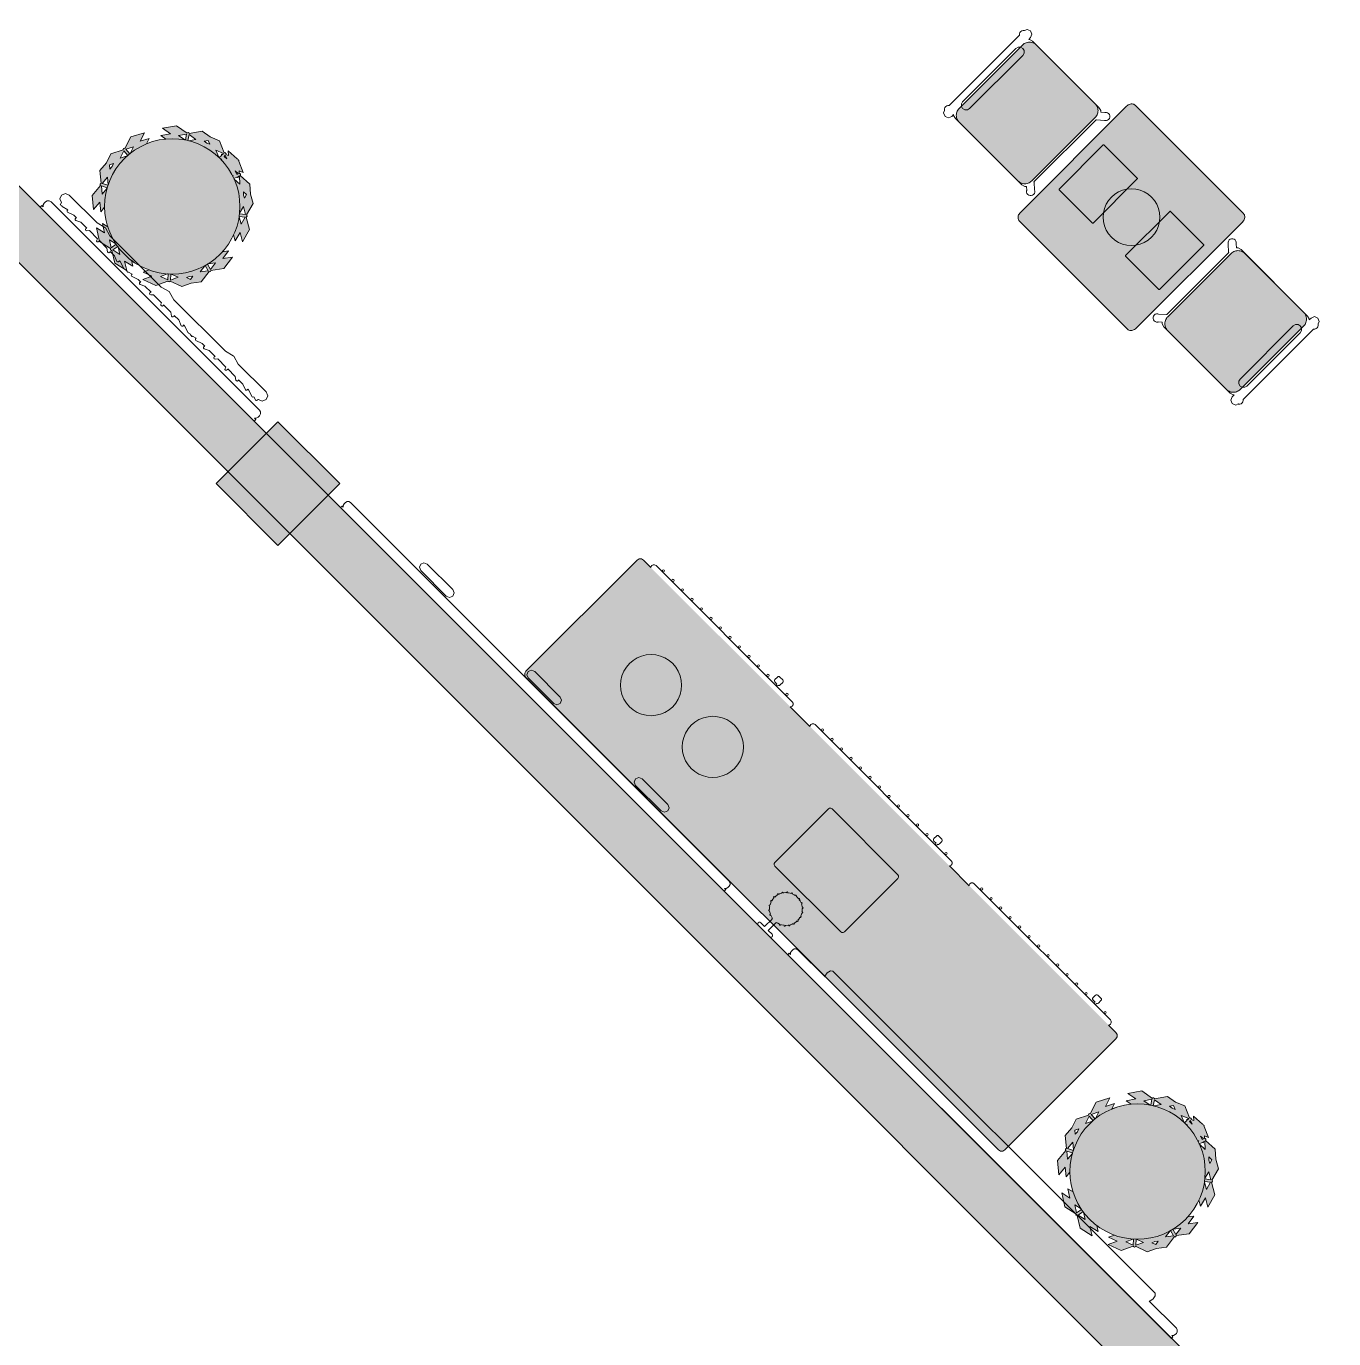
# Model space of a CAD drawing. Extents: x 2172.2 to 2210.6, y 415.3 to 458.1.
# Drawn here: x 2188.09 to 2194.08, y 420.21 to 426.22 of the extents above; entities that cross this region are included whole.
import ezdxf

# ---------------------------------------------------------------- set-up
doc = ezdxf.new("R2010")
doc.units = 0
for name, color, linetype, lineweight in [('AYAA_M3_CHAIRS', 7, 'CONTINUOUS', 18), ('AYAA_M3_COLUMNS', 8, 'CONTINUOUS', 30), ('AYAA_M3_FINE_DETAIL', 8, 'CONTINUOUS', 9), ('AYAA_M3_PLANTS', 94, 'CONTINUOUS', 18), ('AYAA_M3_SERVICE', 7, 'CONTINUOUS', 18), ('AYAA_M3_TABLES', 7, 'CONTINUOUS', 18), ('AYAA_M3_WALL_DECOR', 32, 'CONTINUOUS', 13), ('AYAA_M3_WALL_LIGHTS', 32, 'CONTINUOUS', 13), ('AYAA_M3_WALLS', 7, 'CONTINUOUS', 30)]:
    doc.layers.add(name, color=color, linetype=linetype, lineweight=lineweight)

# ---------------------------------------------------------------- blocks, each defined once
blk = doc.blocks.new('AYAA_M3_ARCHITECTURE')
at = {"layer": 'AYAA_M3_COLUMNS', "true_color": 0xcfdadc}
blk.add_hatch(color=256, dxfattribs=at).paths.add_polyline_path([(-0.472302, -9.875465), (-0.755142, -10.158305), (-1.03795, -9.87543), (-0.755142, -9.592627)])
at = {"layer": 'AYAA_M3_WALLS', "true_color": 0xe1e6e6}
blk.add_hatch(color=256, dxfattribs=at).paths.add_polyline_path([(6.354817, -17.161343), (-2.147606, -8.65892), (-1.970829, -8.482143), (6.531594, -16.984568)])
at = {"layer": 'AYAA_M3_COLUMNS', "linetype": 'CONTINUOUS', "lineweight": -2}
blk.add_lwpolyline([(-0.472302, -9.875465), (-0.755142, -10.158305), (-1.03795, -9.87543), (-0.755142, -9.592627)], close=True, dxfattribs=at)
at = {"layer": 'AYAA_M3_WALLS', "linetype": 'CONTINUOUS', "lineweight": -2}
blk.add_lwpolyline([(6.354817, -17.161343), (-2.147606, -8.65892), (-1.970829, -8.482143), (6.531594, -16.984568)], close=True, dxfattribs=at)
blk = doc.blocks.new('AYAA_M3_UNIQUE_WALL_COMPOSITION_13')
at = {"color": 0, "linetype": 'CONTINUOUS', "lineweight": -2}
for points in [[(-0.690095, -0.008512), (-0.684083, -0.0025), (-0.6925, -0.0025), (-0.6925, 0.0085), (0.6925, 0.0085), (0.6925, -0.0025), (0.684083, -0.0025), (0.690095, -0.008512), (0.6925, -0.0175), (0.6925, -0.0265), (0.690095, -0.035488), (0.683488, -0.042095), (0.6745, -0.0445), (-0.6745, -0.0445), (-0.683488, -0.042095), (-0.690095, -0.035488), (-0.6925, -0.0265), (-0.6925, -0.0175)], [(-0.6371, -0.075), (-0.635744, -0.075), (-0.635851, -0.073913), (-0.634997, -0.069748), (-0.633605, -0.06573), (-0.632489, -0.064214), (-0.613066, -0.069546), (-0.613026, -0.069189), (-0.611006, -0.065372), (-0.608626, -0.064266), (-0.57376, -0.075), (-0.568258, -0.075), (-0.569958, -0.072821), (-0.569542, -0.068418), (-0.566808, -0.064942), (-0.563358, -0.064429), (-0.536916, -0.075), (-0.507832, -0.075), (-0.509997, -0.071422), (-0.508914, -0.067036), (-0.505254, -0.064386), (-0.501162, -0.065025), (-0.486363, -0.075), (-0.438548, -0.075), (-0.439539, -0.07175), (-0.439048, -0.067334), (-0.435483, -0.064479), (-0.430932, -0.064859), (-0.428061, -0.06825), (-0.426002, -0.075), (-0.373732, -0.075), (-0.365545, -0.06597), (-0.361577, -0.064209), (-0.357329, -0.065841), (-0.355291, -0.069909), (-0.356655, -0.07403), (-0.357534, -0.075), (-0.31792, -0.075), (-0.296958, -0.064623), (-0.293106, -0.064677), (-0.289951, -0.067849), (-0.289342, -0.072281), (-0.291355, -0.075), (-0.273687, -0.075), (-0.242574, -0.064325), (-0.239624, -0.065171), (-0.237262, -0.068846), (-0.23692, -0.072638), (-0.21869, -0.067419), (-0.218105, -0.06573), (-0.216989, -0.064214), (-0.212142, -0.065544), (-0.207558, -0.064232), (-0.205796, -0.065555), (-0.205235, -0.066853), (-0.195468, -0.064209), (-0.195193, -0.065226), (-0.193126, -0.064266), (-0.15826, -0.075), (-0.152758, -0.075), (-0.154458, -0.072821), (-0.154042, -0.068418), (-0.151308, -0.064942), (-0.147858, -0.064429), (-0.121416, -0.075), (-0.092332, -0.075), (-0.094497, -0.071422), (-0.093414, -0.067036), (-0.089754, -0.064386), (-0.085662, -0.065025), (-0.070863, -0.075), (-0.023048, -0.075), (-0.024039, -0.07175), (-0.023548, -0.067334), (-0.019983, -0.064479), (-0.015432, -0.064859), (-0.012561, -0.06825), (-0.010502, -0.075), (0.041768, -0.075), (0.049955, -0.06597), (0.053923, -0.064209), (0.058171, -0.065841), (0.060209, -0.069909), (0.058845, -0.07403), (0.057966, -0.075), (0.09758, -0.075), (0.118542, -0.064623), (0.122394, -0.064677), (0.125549, -0.067849), (0.126158, -0.072281), (0.124145, -0.075), (0.141813, -0.075), (0.172926, -0.064325), (0.175876, -0.065171), (0.178238, -0.068846), (0.17858, -0.072638), (0.19681, -0.067419), (0.197395, -0.06573), (0.198511, -0.064214), (0.203358, -0.065544), (0.207942, -0.064232), (0.209704, -0.065555), (0.210265, -0.066853), (0.220032, -0.064209), (0.220307, -0.065226), (0.222374, -0.064266), (0.25724, -0.075), (0.262742, -0.075), (0.261042, -0.072821), (0.261458, -0.068418), (0.264192, -0.064942), (0.267642, -0.064429), (0.294084, -0.075), (0.323168, -0.075), (0.321003, -0.071422), (0.322086, -0.067036), (0.325746, -0.064386), (0.329838, -0.065025), (0.344637, -0.075), (0.392452, -0.075), (0.391461, -0.07175), (0.391952, -0.067334), (0.395517, -0.064479), (0.400068, -0.064859), (0.402939, -0.06825), (0.404998, -0.075), (0.457268, -0.075), (0.465455, -0.06597), (0.469423, -0.064209), (0.473671, -0.065841), (0.475709, -0.069909), (0.474345, -0.07403), (0.473466, -0.075), (0.51308, -0.075), (0.534042, -0.064623), (0.537894, -0.064677), (0.541049, -0.067849), (0.541658, -0.072281), (0.539645, -0.075), (0.557313, -0.075), (0.588426, -0.064325), (0.591376, -0.065171), (0.593738, -0.068846), (0.59408, -0.072638), (0.623442, -0.064232), (0.625204, -0.065555), (0.625765, -0.066853), (0.635532, -0.064209), (0.638625, -0.075632), (0.654761, -0.082322), (0.662076, -0.1), (0.654761, -0.117678), (0.6371, -0.125), (0.456923, -0.125), (0.417068, -0.135791), (0.417039, -0.135684), (0.416777, -0.135487), (0.415977, -0.135791), (0.415022, -0.135424), (0.414651, -0.135366), (0.414062, -0.135582), (0.413912, -0.135786), (0.374619, -0.125), (0.041423, -0.125), (0.001568, -0.135791), (0.001539, -0.135684), (0.001277, -0.135487), (0.000477, -0.135791), (-0.000478, -0.135424), (-0.000849, -0.135366), (-0.001438, -0.135582), (-0.001588, -0.135786), (-0.040881, -0.125), (-0.374077, -0.125), (-0.413932, -0.135791), (-0.413961, -0.135684), (-0.414223, -0.135487), (-0.415023, -0.135791), (-0.415978, -0.135424), (-0.416349, -0.135366), (-0.416938, -0.135582), (-0.417088, -0.135786), (-0.456381, -0.125), (-0.6371, -0.125), (-0.654778, -0.117678), (-0.6621, -0.1), (-0.654778, -0.082322)]]:
    blk.add_lwpolyline(points, close=True, dxfattribs=at)
blk = doc.blocks.new('AYAA_M3_SCONCE')
at = {"color": 0, "linetype": 'CONTINUOUS', "lineweight": -2}
blk.add_lwpolyline([(-0.066057, -0.178967), (-0.064423, -0.178291), (-0.064952, -0.1775), (-0.069291, -0.168701), (-0.071015, -0.163622), (-0.072921, -0.164412), (-0.075043, -0.163533), (-0.075921, -0.161412), (-0.075043, -0.15929), (-0.072921, -0.158412), (-0.072618, -0.158538), (-0.074358, -0.149789), (-0.074835, -0.142517), (-0.076, -0.143), (-0.078121, -0.142121), (-0.079, -0.14), (-0.078121, -0.137879), (-0.076, -0.137), (-0.074835, -0.137483), (-0.074358, -0.130211), (-0.072618, -0.121462), (-0.072921, -0.121588), (-0.075043, -0.12071), (-0.075921, -0.118588), (-0.075043, -0.116467), (-0.072921, -0.115588), (-0.071015, -0.116378), (-0.069291, -0.111299), (-0.064952, -0.1025), (-0.064423, -0.101709), (-0.066057, -0.101033), (-0.066935, -0.098911), (-0.066057, -0.09679), (-0.063935, -0.095911), (-0.061814, -0.09679), (-0.061555, -0.097416), (-0.059501, -0.094343), (-0.053033, -0.086967), (-0.050898, -0.085095), (-0.051891, -0.084684), (-0.052769, -0.082563), (-0.051891, -0.080442), (-0.049769, -0.079563), (-0.047648, -0.080442), (-0.0471, -0.081764), (-0.045657, -0.080499), (-0.0375, -0.075048), (-0.033493, -0.073072), (-0.033693, -0.072989), (-0.034572, -0.070868), (-0.033693, -0.068747), (-0.031572, -0.067868), (-0.02945, -0.068747), (-0.028646, -0.07069), (-0.019411, -0.067556), (-0.013177, -0.066316), (-0.013816, -0.064774), (-0.012937, -0.062652), (-0.012, -0.062264), (-0.012, -0.014), (-0.037, -0.014), (-0.040995, -0.012931), (-0.043931, -0.009995), (-0.045, -0.006), (-0.043931, -0.002005), (-0.040995, 0.000931), (-0.037, 0.002), (0.037, 0.002), (0.040995, 0.000931), (0.043931, -0.002005), (0.045, -0.006), (0.043931, -0.009995), (0.040995, -0.012931), (0.037, -0.014), (0.012, -0.014), (0.012, -0.062264), (0.012937, -0.062652), (0.013816, -0.064774), (0.013177, -0.066316), (0.019411, -0.067556), (0.028646, -0.07069), (0.02945, -0.068747), (0.031572, -0.067868), (0.033693, -0.068747), (0.034572, -0.070868), (0.033693, -0.072989), (0.033493, -0.073072), (0.0375, -0.075048), (0.045657, -0.080499), (0.0471, -0.081764), (0.047648, -0.080442), (0.049769, -0.079563), (0.051891, -0.080442), (0.052769, -0.082563), (0.051891, -0.084684), (0.050898, -0.085095), (0.053033, -0.086967), (0.059501, -0.094343), (0.061555, -0.097416), (0.061814, -0.09679), (0.063935, -0.095911), (0.066057, -0.09679), (0.066935, -0.098911), (0.066057, -0.101033), (0.064423, -0.101709), (0.064952, -0.1025), (0.069291, -0.111299), (0.071015, -0.116378), (0.072921, -0.115588), (0.075043, -0.116467), (0.075921, -0.118588), (0.075043, -0.12071), (0.072921, -0.121588), (0.072618, -0.121462), (0.074358, -0.130211), (0.074835, -0.137483), (0.076, -0.137), (0.078121, -0.137879), (0.079, -0.14), (0.078121, -0.142121), (0.076, -0.143), (0.074835, -0.142517), (0.074358, -0.149789), (0.072618, -0.158538), (0.072921, -0.158412), (0.075043, -0.15929), (0.075921, -0.161412), (0.075043, -0.163533), (0.072921, -0.164412), (0.071015, -0.163622), (0.069291, -0.168701), (0.064952, -0.1775), (0.064423, -0.178291), (0.066057, -0.178967), (0.066935, -0.181089), (0.066057, -0.18321), (0.063935, -0.184089), (0.061814, -0.18321), (0.061555, -0.182584), (0.059501, -0.185657), (0.053033, -0.193033), (0.050898, -0.194905), (0.051891, -0.195316), (0.052769, -0.197437), (0.051891, -0.199558), (0.049769, -0.200437), (0.047648, -0.199558), (0.0471, -0.198236), (0.045657, -0.199501), (0.0375, -0.204952), (0.033493, -0.206928), (0.033693, -0.207011), (0.034572, -0.209132), (0.033693, -0.211253), (0.031572, -0.212132), (0.02945, -0.211253), (0.028646, -0.20931), (0.019411, -0.212444), (0.013177, -0.213684), (0.013816, -0.215226), (0.012937, -0.217348), (0.010816, -0.218226), (0.008695, -0.217348), (0.007816, -0.215226), (0.008131, -0.214467), (0, -0.215), (-0.008131, -0.214467), (-0.007816, -0.215226), (-0.008695, -0.217348), (-0.010816, -0.218226), (-0.012937, -0.217348), (-0.013816, -0.215226), (-0.013177, -0.213684), (-0.019411, -0.212444), (-0.028646, -0.20931), (-0.02945, -0.211253), (-0.031572, -0.212132), (-0.033693, -0.211253), (-0.034572, -0.209132), (-0.033693, -0.207011), (-0.033493, -0.206928), (-0.0375, -0.204952), (-0.045657, -0.199501), (-0.0471, -0.198236), (-0.047648, -0.199558), (-0.049769, -0.200437), (-0.051891, -0.199558), (-0.052769, -0.197437), (-0.051891, -0.195316), (-0.050898, -0.194905), (-0.053033, -0.193033), (-0.059501, -0.185657), (-0.061555, -0.182584), (-0.061814, -0.18321), (-0.063935, -0.184089), (-0.066057, -0.18321), (-0.066935, -0.181089)], close=True, dxfattribs=at)
blk = doc.blocks.new('AYAA_M3_UNIQUE_WALL_COMPOSITION_19')
at = {"color": 0, "linetype": 'CONTINUOUS', "lineweight": -2}
blk.add_lwpolyline([(1.04328, -0.08894), (-1.04328, -0.08894), (-1.05177, -0.081665), (-1.055287, -0.0641), (-1.05177, -0.046535), (-1.049185, -0.04432), (-1.22544, -0.04432), (-1.233709, -0.042108), (-1.239788, -0.036029), (-1.242, -0.02776), (-1.242, -0.01948), (-1.239788, -0.011211), (-1.234257, -0.00568), (-1.242, -0.00568), (-1.242, 0.00444), (1.242, 0.00444), (1.242, -0.00568), (1.234257, -0.00568), (1.239788, -0.011211), (1.242, -0.01948), (1.242, -0.02776), (1.239788, -0.036029), (1.233709, -0.042108), (1.22544, -0.04432), (1.049186, -0.04432), (1.051771, -0.046535), (1.055287, -0.0641), (1.051771, -0.081665)], close=True, dxfattribs=at)
blk = doc.blocks.new('AYAA_M3_UNIQUE_WALL_COMPOSITION_20')
at = {"color": 0, "linetype": 'CONTINUOUS', "lineweight": -2}
for points in [[(-1.242, 0.00424), (1.242, 0.00424), (1.242, -0.00588), (1.234257, -0.00588), (1.239788, -0.011411), (1.242, -0.01968), (1.242, -0.02796), (1.239788, -0.036229), (1.233709, -0.042308), (1.22544, -0.04452), (-1.22544, -0.04452), (-1.233709, -0.042308), (-1.239788, -0.036229), (-1.242, -0.02796), (-1.242, -0.01968), (-1.239788, -0.011411), (-1.234257, -0.00588), (-1.242, -0.00588)], [(-0.77832, -0.05142), (-0.61272, -0.05142), (-0.597781, -0.057618), (-0.591593, -0.07258), (-0.597781, -0.087542), (-0.61272, -0.09374), (-0.77832, -0.09374), (-0.793282, -0.087542), (-0.79948, -0.07258), (-0.793282, -0.057618)], [(-0.0828, -0.05142), (0.0828, -0.05142), (0.097739, -0.057618), (0.103927, -0.07258), (0.097739, -0.087542), (0.0828, -0.09374), (-0.0828, -0.09374), (-0.097762, -0.087542), (-0.10396, -0.07258), (-0.097762, -0.057618)], [(0.61272, -0.05142), (0.77832, -0.05142), (0.793259, -0.057618), (0.799447, -0.07258), (0.793259, -0.087542), (0.77832, -0.09374), (0.61272, -0.09374), (0.597758, -0.087542), (0.59156, -0.07258), (0.597758, -0.057618)]]:
    blk.add_lwpolyline(points, close=True, dxfattribs=at)
blk = doc.blocks.new('AYAA_M3_DINING_TWO_SQUARE')
at = {"true_color": 0xf9f9f5}
blk.add_hatch(color=256, dxfattribs=at).paths.add_polyline_path([(-0.365847, -0.367678), (-0.369032, -0.364695), (-0.371594, -0.36135), (-0.373471, -0.357725), (-0.374615, -0.353911), (-0.375, -0.35), (-0.375, 0.35), (-0.374615, 0.353911), (-0.373471, 0.357725), (-0.371594, 0.36135), (-0.369032, 0.364695), (-0.365847, 0.367678), (-0.362118, 0.370225), (-0.357937, 0.372275), (-0.353407, 0.373776), (-0.348639, 0.374692), (-0.34375, 0.375), (0.34375, 0.375), (0.348639, 0.374692), (0.353407, 0.373776), (0.357937, 0.372275), (0.362118, 0.370225), (0.365847, 0.367678), (0.369032, 0.364695), (0.371594, 0.36135), (0.373471, 0.357725), (0.374615, 0.353911), (0.375, 0.35), (0.375, -0.35), (0.374615, -0.353911), (0.373471, -0.357725), (0.371594, -0.36135), (0.369032, -0.364695), (0.365847, -0.367678), (0.362118, -0.370225), (0.357937, -0.372275), (0.353407, -0.373776), (0.348639, -0.374692), (0.34375, -0.375), (-0.34375, -0.375), (-0.348639, -0.374692), (-0.353407, -0.373776), (-0.357937, -0.372275), (-0.362118, -0.370225)])
at = {"color": 0, "linetype": 'CONTINUOUS', "lineweight": -2}
blk.add_lwpolyline([(-0.374615, 0.353911), (-0.373471, 0.357725), (-0.371594, 0.36135), (-0.369032, 0.364695), (-0.365847, 0.367678), (-0.362118, 0.370225), (-0.357937, 0.372275), (-0.353407, 0.373776), (-0.348639, 0.374692), (-0.34375, 0.375), (0.34375, 0.375), (0.348639, 0.374692), (0.353407, 0.373776), (0.357937, 0.372275), (0.362118, 0.370225), (0.365847, 0.367678), (0.369032, 0.364695), (0.371594, 0.36135), (0.373471, 0.357725), (0.374615, 0.353911), (0.375, 0.35), (0.375, -0.35), (0.374615, -0.353911), (0.373471, -0.357725), (0.371594, -0.36135), (0.369032, -0.364695), (0.365847, -0.367678), (0.362118, -0.370225), (0.357937, -0.372275), (0.353407, -0.373776), (0.348639, -0.374692), (0.34375, -0.375), (-0.34375, -0.375), (-0.348639, -0.374692), (-0.353407, -0.373776), (-0.357937, -0.372275), (-0.362118, -0.370225), (-0.365847, -0.367678), (-0.369032, -0.364695), (-0.371594, -0.36135), (-0.373471, -0.357725), (-0.374615, -0.353911), (-0.375, -0.35), (-0.375, 0.35)], close=True, dxfattribs=at)
at = {"layer": 'AYAA_M3_FINE_DETAIL', "linetype": 'CONTINUOUS', "lineweight": -2}
for points in [[(-0.144733, 0.106001), (-0.145, 0.107), (-0.145, 0.323), (-0.144733, 0.323999), (-0.143999, 0.324733), (-0.143, 0.325), (0.143, 0.325), (0.143999, 0.324733), (0.144733, 0.323999), (0.145, 0.323), (0.145, 0.107), (0.144733, 0.106001), (0.143999, 0.105267), (0.143, 0.105), (-0.143, 0.105), (-0.143999, 0.105267)], [(-0.123637, 0.040172), (-0.115831, 0.059019), (-0.105172, 0.076412), (-0.091924, 0.091924), (-0.076412, 0.105172), (-0.059019, 0.115831), (-0.040172, 0.123637), (-0.020336, 0.128399), (0, 0.13), (0.020336, 0.128399), (0.040172, 0.123637), (0.059019, 0.115831), (0.076412, 0.105172), (0.091924, 0.091924), (0.105172, 0.076412), (0.115831, 0.059019), (0.123637, 0.040172), (0.128399, 0.020336), (0.13, 0), (0.128399, -0.020336), (0.123637, -0.040172), (0.115831, -0.059019), (0.105172, -0.076412), (0.091924, -0.091924), (0.076412, -0.105172), (0.059019, -0.115831), (0.040172, -0.123637), (0.020336, -0.128399), (0, -0.13), (-0.020336, -0.128399), (-0.040172, -0.123637), (-0.059019, -0.115831), (-0.076412, -0.105172), (-0.091924, -0.091924), (-0.105172, -0.076412), (-0.115831, -0.059019), (-0.123637, -0.040172), (-0.128399, -0.020336), (-0.13, 0), (-0.128399, 0.020336)], [(-0.144733, -0.106001), (-0.143999, -0.105267), (-0.143, -0.105), (0.143, -0.105), (0.143999, -0.105267), (0.144733, -0.106001), (0.145, -0.107), (0.145, -0.323), (0.144733, -0.323999), (0.143999, -0.324733), (0.143, -0.325), (-0.143, -0.325), (-0.143999, -0.324733), (-0.144733, -0.323999), (-0.145, -0.323), (-0.145, -0.107)]]:
    blk.add_lwpolyline(points, close=True, dxfattribs=at)
blk = doc.blocks.new('AYAA_M3_CHAIR_OLIVE')
at = {"true_color": 0x729160}
blk.add_hatch(color=256, dxfattribs=at).paths.add_polyline_path([(-0.247475, -0.204863), (-0.248872, -0.200013), (-0.249717, -0.195038), (-0.25, -0.19), (-0.25, 0.19), (-0.249717, 0.195038), (-0.248872, 0.200013), (-0.247475, 0.204863), (-0.245544, 0.209525), (-0.243103, 0.213941), (-0.240182, 0.218057), (-0.23682, 0.22182), (-0.233057, 0.225182), (-0.228941, 0.228103), (-0.224525, 0.230544), (-0.219863, 0.232475), (-0.215013, 0.233872), (-0.210038, 0.234717), (-0.205, 0.235), (0.205, 0.235), (0.210038, 0.234717), (0.215013, 0.233872), (0.219863, 0.232475), (0.224525, 0.230544), (0.228941, 0.228103), (0.233057, 0.225182), (0.23682, 0.22182), (0.240182, 0.218057), (0.243103, 0.213941), (0.245544, 0.209525), (0.247475, 0.204863), (0.248872, 0.200013), (0.249717, 0.195038), (0.25, 0.19), (0.25, -0.19), (0.249717, -0.195038), (0.248872, -0.200013), (0.247475, -0.204863), (0.245544, -0.209525), (0.243103, -0.213941), (0.240182, -0.218057), (0.23682, -0.22182), (0.233057, -0.225182), (0.228941, -0.228103), (0.224525, -0.230544), (0.219863, -0.232475), (0.215013, -0.233872), (0.210038, -0.234717), (0.205, -0.235), (-0.205, -0.235), (-0.210038, -0.234717), (-0.215013, -0.233872), (-0.219863, -0.232475), (-0.224525, -0.230544), (-0.228941, -0.228103), (-0.233057, -0.225182), (-0.23682, -0.22182), (-0.240182, -0.218057), (-0.243103, -0.213941), (-0.245544, -0.209525)])
at = {"color": 0, "linetype": 'CONTINUOUS', "lineweight": -2}
for points in [[(-0.255, -0.233), (-0.242972, -0.233), (-0.245992, -0.22998), (-0.25, -0.215), (-0.25, 0.215), (-0.245992, 0.22998), (-0.240149, 0.235823), (-0.252556, 0.249383), (-0.254118, 0.250179), (-0.258321, 0.254382), (-0.26102, 0.259679), (-0.26195, 0.26555), (-0.26102, 0.271421), (-0.258321, 0.276718), (-0.254118, 0.280921), (-0.248821, 0.28362), (-0.24295, 0.28455), (-0.237079, 0.28362), (-0.231782, 0.280921), (-0.227579, 0.276718), (-0.22608, 0.273776), (-0.20172, 0.24715), (-0.200943, 0.245), (0.200943, 0.245), (0.20172, 0.24715), (0.22608, 0.273776), (0.227579, 0.276718), (0.231782, 0.280921), (0.237079, 0.28362), (0.24295, 0.28455), (0.248821, 0.28362), (0.254118, 0.280921), (0.258321, 0.276718), (0.26102, 0.271421), (0.26195, 0.26555), (0.26102, 0.259679), (0.258321, 0.254382), (0.254118, 0.250179), (0.252556, 0.249383), (0.240149, 0.235823), (0.245992, 0.22998), (0.25, 0.215), (0.25, -0.215), (0.245992, -0.22998), (0.242972, -0.233), (0.255, -0.233), (0.270556, -0.239444), (0.277, -0.255), (0.270556, -0.270556), (0.259027, -0.275332), (0.258321, -0.276718), (0.254118, -0.280921), (0.248821, -0.28362), (0.24295, -0.28455), (0.237079, -0.28362), (0.231782, -0.280921), (0.227861, -0.277), (-0.227861, -0.277), (-0.231782, -0.280921), (-0.237079, -0.28362), (-0.24295, -0.28455), (-0.248821, -0.28362), (-0.254118, -0.280921), (-0.258321, -0.276718), (-0.259027, -0.275332), (-0.270556, -0.270556), (-0.277, -0.255), (-0.270556, -0.239444)], [(-0.247475, -0.204863), (-0.248872, -0.200013), (-0.249717, -0.195038), (-0.25, -0.19), (-0.25, 0.19), (-0.249717, 0.195038), (-0.248872, 0.200013), (-0.247475, 0.204863), (-0.245544, 0.209525), (-0.243103, 0.213941), (-0.240182, 0.218057), (-0.23682, 0.22182), (-0.233057, 0.225182), (-0.228941, 0.228103), (-0.224525, 0.230544), (-0.219863, 0.232475), (-0.215013, 0.233872), (-0.210038, 0.234717), (-0.205, 0.235), (0.205, 0.235), (0.210038, 0.234717), (0.215013, 0.233872), (0.219863, 0.232475), (0.224525, 0.230544), (0.228941, 0.228103), (0.233057, 0.225182), (0.23682, 0.22182), (0.240182, 0.218057), (0.243103, 0.213941), (0.245544, 0.209525), (0.247475, 0.204863), (0.248872, 0.200013), (0.249717, 0.195038), (0.25, 0.19), (0.25, -0.19), (0.249717, -0.195038), (0.248872, -0.200013), (0.247475, -0.204863), (0.245544, -0.209525), (0.243103, -0.213941), (0.240182, -0.218057), (0.23682, -0.22182), (0.233057, -0.225182), (0.228941, -0.228103), (0.224525, -0.230544), (0.219863, -0.232475), (0.215013, -0.233872), (0.210038, -0.234717), (0.205, -0.235), (-0.205, -0.235), (-0.210038, -0.234717), (-0.215013, -0.233872), (-0.219863, -0.232475), (-0.224525, -0.230544), (-0.228941, -0.228103), (-0.233057, -0.225182), (-0.23682, -0.22182), (-0.240182, -0.218057), (-0.243103, -0.213941), (-0.245544, -0.209525)], [(-0.183735, -0.203506), (-0.1725, -0.2005), (0.1725, -0.2005), (0.183735, -0.203506), (0.191994, -0.211765), (0.195, -0.223), (0.191994, -0.234235), (0.183735, -0.242494), (0.1725, -0.2455), (-0.1725, -0.2455), (-0.183735, -0.242494), (-0.191994, -0.234235), (-0.195, -0.223), (-0.191994, -0.211765)]]:
    blk.add_lwpolyline(points, close=True, dxfattribs=at)
blk = doc.blocks.new('AYAA_M3_SIDEBOARD')
at = {"true_color": 0xe8ddc7}
blk.add_hatch(color=256, dxfattribs=at).paths.add_polyline_path([(-1.547328, 0.369987), (-1.539987, 0.377328), (-1.53, 0.38), (1.53, 0.38), (1.539987, 0.377328), (1.547328, 0.369987), (1.55, 0.36), (1.55, -0.36), (1.547328, -0.369987), (1.539987, -0.377328), (1.53, -0.38), (-1.53, -0.38), (-1.539987, -0.377328), (-1.547328, -0.369987), (-1.55, -0.36), (-1.55, 0.36)])
at = {"color": 0, "linetype": 'CONTINUOUS', "lineweight": -2}
for points in [[(-1.53, -0.38), (-1.539987, -0.377328), (-1.547328, -0.369987), (-1.55, -0.36), (-1.55, 0.36), (-1.547328, 0.369987), (-1.539987, 0.377328), (-1.53, 0.38), (1.53, 0.38), (1.539987, 0.377328), (1.547328, 0.369987), (1.55, 0.36), (1.55, -0.36), (1.547328, -0.369987), (1.539987, -0.377328), (1.53, -0.38), (1.481121, -0.38), (1.48313, -0.382009), (1.485, -0.389), (1.48313, -0.395991), (1.477991, -0.40113), (1.471, -0.403), (0.589, -0.403), (0.582009, -0.40113), (0.57687, -0.395991), (0.575, -0.389), (0.57687, -0.382009), (0.578879, -0.38), (0.451121, -0.38), (0.45313, -0.382009), (0.455, -0.389), (0.45313, -0.395991), (0.447991, -0.40113), (0.441, -0.403), (-0.441, -0.403), (-0.447991, -0.40113), (-0.45313, -0.395991), (-0.455, -0.389), (-0.45313, -0.382009), (-0.451121, -0.38), (-0.578879, -0.38), (-0.57687, -0.382009), (-0.575, -0.389), (-0.57687, -0.395991), (-0.582009, -0.40113), (-0.589, -0.403), (-1.471, -0.403), (-1.477991, -0.40113), (-1.48313, -0.395991), (-1.485, -0.389), (-1.48313, -0.382009), (-1.481121, -0.38)], [(-1.43, -0.415), (-1.433535, -0.413536), (-1.435, -0.41), (-1.433535, -0.406464), (-1.43, -0.405), (-1.426464, -0.406464), (-1.425, -0.41), (-1.426464, -0.413536)], [(-1.363461, -0.41), (-1.364926, -0.413536), (-1.368461, -0.415), (-1.371997, -0.413536), (-1.373461, -0.41), (-1.371997, -0.406464), (-1.368461, -0.405), (-1.364926, -0.406464)], [(-1.301923, -0.41), (-1.303388, -0.413536), (-1.306923, -0.415), (-1.310459, -0.413536), (-1.311923, -0.41), (-1.310459, -0.406464), (-1.306923, -0.405), (-1.303388, -0.406464)], [(-1.245385, -0.415), (-1.24892, -0.413536), (-1.250385, -0.41), (-1.24892, -0.406464), (-1.245385, -0.405), (-1.241849, -0.406464), (-1.240385, -0.41), (-1.241849, -0.413536)], [(-1.180311, -0.413536), (-1.183846, -0.415), (-1.187382, -0.413536), (-1.188846, -0.41), (-1.187382, -0.406464), (-1.183846, -0.405), (-1.180311, -0.406464), (-1.178846, -0.41)], [(-1.118772, -0.413536), (-1.122308, -0.415), (-1.125843, -0.413536), (-1.127308, -0.41), (-1.125843, -0.406464), (-1.122308, -0.405), (-1.118772, -0.406464), (-1.117308, -0.41)], [(-1.057234, -0.406464), (-1.055769, -0.41), (-1.057234, -0.413536), (-1.060769, -0.415), (-1.064305, -0.413536), (-1.065769, -0.41), (-1.064305, -0.406464), (-1.060769, -0.405)], [(-1.004231, -0.41), (-1.002766, -0.406464), (-0.999231, -0.405), (-0.995695, -0.406464), (-0.994231, -0.41), (-0.995695, -0.413536), (-0.999231, -0.415), (-1.002766, -0.413536)], [(-0.934157, -0.406464), (-0.932692, -0.41), (-0.934157, -0.413536), (-0.937692, -0.415), (-0.941228, -0.413536), (-0.942692, -0.41), (-0.941228, -0.406464), (-0.937692, -0.405)], [(-0.871154, -0.41), (-0.872618, -0.413536), (-0.876154, -0.415), (-0.879689, -0.413536), (-0.881154, -0.41), (-0.879689, -0.406464), (-0.876154, -0.405), (-0.872618, -0.406464)], [(-0.81108, -0.413536), (-0.814615, -0.415), (-0.818151, -0.413536), (-0.819615, -0.41), (-0.818151, -0.406464), (-0.814615, -0.405), (-0.81108, -0.406464), (-0.809615, -0.41)], [(-0.753077, -0.415), (-0.756612, -0.413536), (-0.758077, -0.41), (-0.756612, -0.406464), (-0.753077, -0.405), (-0.749541, -0.406464), (-0.748077, -0.41), (-0.749541, -0.413536)], [(-0.696538, -0.41), (-0.695074, -0.406464), (-0.691538, -0.405), (-0.688003, -0.406464), (-0.686538, -0.41), (-0.687306, -0.411855), (-0.686505, -0.412069), (-0.683569, -0.415005), (-0.6825, -0.419), (-0.6825, -0.435), (-0.683569, -0.438995), (-0.686505, -0.441931), (-0.6905, -0.443), (-0.7095, -0.443), (-0.713495, -0.441931), (-0.716431, -0.438995), (-0.7175, -0.435), (-0.7175, -0.419), (-0.716431, -0.415005), (-0.713495, -0.412069), (-0.7095, -0.411), (-0.696124, -0.411)], [(-0.633536, -0.413536), (-0.635, -0.41), (-0.633536, -0.406464), (-0.63, -0.405), (-0.626464, -0.406464), (-0.625, -0.41), (-0.626464, -0.413536), (-0.63, -0.415)], [(-0.396464, -0.406464), (-0.395, -0.41), (-0.396464, -0.413536), (-0.4, -0.415), (-0.403536, -0.413536), (-0.405, -0.41), (-0.403536, -0.406464), (-0.4, -0.405)], [(-0.338462, -0.405), (-0.334926, -0.406464), (-0.333462, -0.41), (-0.334926, -0.413536), (-0.338462, -0.415), (-0.341997, -0.413536), (-0.343462, -0.41), (-0.341997, -0.406464)], [(-0.276923, -0.405), (-0.273388, -0.406464), (-0.271923, -0.41), (-0.273388, -0.413536), (-0.276923, -0.415), (-0.280459, -0.413536), (-0.281923, -0.41), (-0.280459, -0.406464)], [(-0.215385, -0.405), (-0.211849, -0.406464), (-0.210385, -0.41), (-0.211849, -0.413536), (-0.215385, -0.415), (-0.21892, -0.413536), (-0.220385, -0.41), (-0.21892, -0.406464)], [(-0.153846, -0.405), (-0.150311, -0.406464), (-0.148846, -0.41), (-0.150311, -0.413536), (-0.153846, -0.415), (-0.157382, -0.413536), (-0.158846, -0.41), (-0.157382, -0.406464)], [(-0.088772, -0.406464), (-0.087308, -0.41), (-0.088772, -0.413536), (-0.092308, -0.415), (-0.095843, -0.413536), (-0.097308, -0.41), (-0.095843, -0.406464), (-0.092308, -0.405)], [(-0.025769, -0.41), (-0.027234, -0.413536), (-0.030769, -0.415), (-0.034305, -0.413536), (-0.035769, -0.41), (-0.034305, -0.406464), (-0.030769, -0.405), (-0.027234, -0.406464)], [(0.030769, -0.415), (0.027234, -0.413536), (0.025769, -0.41), (0.027234, -0.406464), (0.030769, -0.405), (0.034305, -0.406464), (0.035769, -0.41), (0.034305, -0.413536)], [(0.095843, -0.406464), (0.097308, -0.41), (0.095843, -0.413536), (0.092308, -0.415), (0.088772, -0.413536), (0.087308, -0.41), (0.088772, -0.406464), (0.092308, -0.405)], [(0.148846, -0.41), (0.150311, -0.406464), (0.153846, -0.405), (0.157382, -0.406464), (0.158846, -0.41), (0.157382, -0.413536), (0.153846, -0.415), (0.150311, -0.413536)], [(0.215385, -0.405), (0.21892, -0.406464), (0.220385, -0.41), (0.21892, -0.413536), (0.215385, -0.415), (0.211849, -0.413536), (0.210385, -0.41), (0.211849, -0.406464)], [(0.276923, -0.405), (0.280459, -0.406464), (0.281923, -0.41), (0.280459, -0.413536), (0.276923, -0.415), (0.273388, -0.413536), (0.271923, -0.41), (0.273388, -0.406464)], [(0.313569, -0.415005), (0.316505, -0.412069), (0.3205, -0.411), (0.333876, -0.411), (0.333462, -0.41), (0.334926, -0.406464), (0.338462, -0.405), (0.341997, -0.406464), (0.343462, -0.41), (0.342694, -0.411855), (0.343495, -0.412069), (0.346431, -0.415005), (0.3475, -0.419), (0.3475, -0.435), (0.346431, -0.438995), (0.343495, -0.441931), (0.3395, -0.443), (0.3205, -0.443), (0.316505, -0.441931), (0.313569, -0.438995), (0.3125, -0.435), (0.3125, -0.419)], [(0.403536, -0.413536), (0.4, -0.415), (0.396464, -0.413536), (0.395, -0.41), (0.396464, -0.406464), (0.4, -0.405), (0.403536, -0.406464), (0.405, -0.41)], [(0.625, -0.41), (0.626464, -0.406464), (0.63, -0.405), (0.633536, -0.406464), (0.635, -0.41), (0.633536, -0.413536), (0.63, -0.415), (0.626464, -0.413536)], [(0.695074, -0.413536), (0.691538, -0.415), (0.688003, -0.413536), (0.686538, -0.41), (0.688003, -0.406464), (0.691538, -0.405), (0.695074, -0.406464), (0.696538, -0.41)], [(0.749541, -0.406464), (0.753077, -0.405), (0.756612, -0.406464), (0.758077, -0.41), (0.756612, -0.413536), (0.753077, -0.415), (0.749541, -0.413536), (0.748077, -0.41)], [(0.81108, -0.406464), (0.814615, -0.405), (0.818151, -0.406464), (0.819615, -0.41), (0.818151, -0.413536), (0.814615, -0.415), (0.81108, -0.413536), (0.809615, -0.41)], [(0.879689, -0.406464), (0.881154, -0.41), (0.879689, -0.413536), (0.876154, -0.415), (0.872618, -0.413536), (0.871154, -0.41), (0.872618, -0.406464), (0.876154, -0.405)], [(0.934157, -0.406464), (0.937692, -0.405), (0.941228, -0.406464), (0.942692, -0.41), (0.941228, -0.413536), (0.937692, -0.415), (0.934157, -0.413536), (0.932692, -0.41)], [(0.995695, -0.406464), (0.999231, -0.405), (1.002766, -0.406464), (1.004231, -0.41), (1.002766, -0.413536), (0.999231, -0.415), (0.995695, -0.413536), (0.994231, -0.41)], [(1.065769, -0.41), (1.064305, -0.413536), (1.060769, -0.415), (1.057234, -0.413536), (1.055769, -0.41), (1.057234, -0.406464), (1.060769, -0.405), (1.064305, -0.406464)], [(1.125843, -0.413536), (1.122308, -0.415), (1.118772, -0.413536), (1.117308, -0.41), (1.118772, -0.406464), (1.122308, -0.405), (1.125843, -0.406464), (1.127308, -0.41)], [(1.188846, -0.41), (1.187382, -0.413536), (1.183846, -0.415), (1.180311, -0.413536), (1.178846, -0.41), (1.180311, -0.406464), (1.183846, -0.405), (1.187382, -0.406464)], [(1.250385, -0.41), (1.24892, -0.413536), (1.245385, -0.415), (1.241849, -0.413536), (1.240385, -0.41), (1.241849, -0.406464), (1.245385, -0.405), (1.24892, -0.406464)], [(1.310459, -0.413536), (1.306923, -0.415), (1.303388, -0.413536), (1.301923, -0.41), (1.303388, -0.406464), (1.306923, -0.405), (1.310459, -0.406464), (1.311923, -0.41)], [(1.346505, -0.412069), (1.3505, -0.411), (1.363875, -0.411), (1.363461, -0.41), (1.364926, -0.406464), (1.368461, -0.405), (1.371997, -0.406464), (1.373461, -0.41), (1.372693, -0.411854), (1.373495, -0.412069), (1.376431, -0.415005), (1.3775, -0.419), (1.3775, -0.435), (1.376431, -0.438995), (1.373495, -0.441931), (1.3695, -0.443), (1.3505, -0.443), (1.346505, -0.441931), (1.343569, -0.438995), (1.3425, -0.435), (1.3425, -0.419), (1.343569, -0.415005)], [(1.433535, -0.413536), (1.43, -0.415), (1.426464, -0.413536), (1.425, -0.41), (1.426464, -0.406464), (1.43, -0.405), (1.433535, -0.406464), (1.435, -0.41)]]:
    blk.add_lwpolyline(points, close=True, dxfattribs=at)
at = {"layer": 'AYAA_M3_FINE_DETAIL', "linetype": 'CONTINUOUS', "lineweight": -2}
for points in [[(-0.118992, 0.183397), (-0.113, 0.185), (0.313, 0.185), (0.318992, 0.183397), (0.323397, 0.178992), (0.325, 0.173), (0.325, -0.173), (0.323397, -0.178992), (0.318992, -0.183397), (0.313, -0.185), (-0.113, -0.185), (-0.118992, -0.183397), (-0.123397, -0.178992), (-0.125, -0.173), (-0.125, 0.173), (-0.123397, 0.178992)], [(-1.224741, 0.063559), (-1.213262, 0.08229), (-1.198995, 0.098995), (-1.18229, 0.113262), (-1.163559, 0.124741), (-1.143262, 0.133148), (-1.121901, 0.138276), (-1.1, 0.14), (-1.078099, 0.138276), (-1.056738, 0.133148), (-1.036441, 0.124741), (-1.01771, 0.113262), (-1.001005, 0.098995), (-0.986738, 0.08229), (-0.975259, 0.063559), (-0.966852, 0.043262), (-0.961724, 0.021901), (-0.96, 0), (-0.961724, -0.021901), (-0.966852, -0.043262), (-0.975259, -0.063559), (-0.986738, -0.08229), (-1.001005, -0.098995), (-1.01771, -0.113262), (-1.036441, -0.124741), (-1.056738, -0.133148), (-1.078099, -0.138276), (-1.1, -0.14), (-1.121901, -0.138276), (-1.143262, -0.133148), (-1.163559, -0.124741), (-1.18229, -0.113262), (-1.198995, -0.098995), (-1.213262, -0.08229), (-1.224741, -0.063559), (-1.233148, -0.043262), (-1.238276, -0.021901), (-1.24, 0), (-1.238276, 0.021901), (-1.233148, 0.043262)], [(-0.838276, 0.021901), (-0.833148, 0.043262), (-0.824741, 0.063559), (-0.813262, 0.08229), (-0.798995, 0.098995), (-0.78229, 0.113262), (-0.763559, 0.124741), (-0.743262, 0.133148), (-0.721901, 0.138276), (-0.7, 0.14), (-0.678099, 0.138276), (-0.656738, 0.133148), (-0.636441, 0.124741), (-0.61771, 0.113262), (-0.601005, 0.098995), (-0.586738, 0.08229), (-0.575259, 0.063559), (-0.566852, 0.043262), (-0.561724, 0.021901), (-0.56, 0), (-0.561724, -0.021901), (-0.566852, -0.043262), (-0.575259, -0.063559), (-0.586738, -0.08229), (-0.601005, -0.098995), (-0.61771, -0.113262), (-0.636441, -0.124741), (-0.656738, -0.133148), (-0.678099, -0.138276), (-0.7, -0.14), (-0.721901, -0.138276), (-0.743262, -0.133148), (-0.763559, -0.124741), (-0.78229, -0.113262), (-0.798995, -0.098995), (-0.813262, -0.08229), (-0.824741, -0.063559), (-0.833148, -0.043262), (-0.838276, -0.021901), (-0.84, 0)]]:
    blk.add_lwpolyline(points, close=True, dxfattribs=at)
blk = doc.blocks.new('AYAA_M3_PLANTER')
at = {"true_color": 0x91b46f}
h = blk.add_hatch(color=256, dxfattribs=at)
h.paths.add_polyline_path([(-0.314582, -0.176177), (-0.34944, -0.121314), (-0.336246, -0.063287), (-0.338237, -0.062792), (-0.340588, -0.058893), (-0.339683, -0.054431), (-0.337973, -0.053296), (-0.369886, -0.003068), (-0.355475, 0.060314), (-0.331772, 0.023007), (-0.321972, 0.066107), (-0.30676, 0.042164), (-0.304043, 0.060478), (-0.296652, 0.089988), (-0.286403, 0.118632), (-0.280823, 0.13043), (-0.30658, 0.118511), (-0.291515, 0.160064), (-0.331628, 0.141502), (-0.309474, 0.20261), (-0.255468, 0.227602), (-0.256292, 0.22948), (-0.254641, 0.233723), (-0.250554, 0.235732), (-0.248612, 0.235071), (-0.22833, 0.291016), (-0.18698, 0.310151), (-0.150749, 0.337787), (-0.091788, 0.329601), (-0.091462, 0.331547), (-0.087769, 0.334189), (-0.083255, 0.333702), (-0.082014, 0.332167), (-0.034685, 0.368269), (0.029698, 0.35933), (-0.005446, 0.332524), (0.038334, 0.326445), (0.015759, 0.309226), (0.030385, 0.308507), (0.060478, 0.304043), (0.089988, 0.296652), (0.105943, 0.290943), (0.091863, 0.31559), (0.134551, 0.304134), (0.112627, 0.342513), (0.175406, 0.325665), (0.204933, 0.273978), (0.206673, 0.274908), (0.21102, 0.273598), (0.213392, 0.269726), (0.212934, 0.267806), (0.270427, 0.252378), (0.293029, 0.212813), (0.32366, 0.17908), (0.320546, 0.119665), (0.322646, 0.119524), (0.325649, 0.11609), (0.325495, 0.111531), (0.323958, 0.110094), (0.332125, 0.1011), (0.34, 0.12), (0.361231, 0.069046), (0.363954, 0.066047), (0.363789, 0.062905), (0.365, 0.06), (0.363441, 0.056259), (0.360553, 0.001136), (0.346789, 0.016294), (0.342105, 0.005053), (0.343905, 0.004243), (0.345522, 0), (0.343905, -0.004243), (0.342105, -0.005053), (0.365, -0.06), (0.347475, -0.102059), (0.339471, -0.146917), (0.290523, -0.180738), (0.291693, -0.182487), (0.290809, -0.186962), (0.287104, -0.189624), (0.285028, -0.189285), (0.274576, -0.247856), (0.2211, -0.284806), (0.228864, -0.241294), (0.192501, -0.26642), (0.1974, -0.238964), (0.196662, -0.239633), (0.172227, -0.257756), (0.146133, -0.273396), (0.119186, -0.286141), (0.145726, -0.294619), (0.106529, -0.315045), (0.148633, -0.328494), (0.09099, -0.358533), (0.034315, -0.34043), (0.033645, -0.342424), (0.029562, -0.344457), (0.025191, -0.34315), (0.024191, -0.341299), (-0.02857, -0.368794), (-0.071975, -0.354929), (-0.117352, -0.35079), (-0.155242, -0.304904), (-0.15685, -0.306178), (-0.161374, -0.305659), (-0.164354, -0.302216), (-0.164209, -0.30017), (-0.223471, -0.294764), (-0.264858, -0.244643), (-0.220841, -0.248658), (-0.248984, -0.214576), (-0.22109, -0.217121), (-0.239633, -0.196662), (-0.257756, -0.172227), (-0.273396, -0.146133), (-0.274861, -0.143036), (-0.281079, -0.170384), (-0.304783, -0.133077)])
h.paths.add_polyline_path([(0.32938, 0.006), (0.3375, 0.006), (0.330287, 0.023311)], flags=0)
h.paths.add_polyline_path([(0.32464, -0.006), (0.309705, -0.006), (0.309578, -0.008587), (0.323, -0.0408), (0.3375, -0.006), (0.328751, -0.006), (0.328527, -0.010281)], flags=0)
h.paths.add_polyline_path([(0.33044, -0.097057), (0.323, -0.0792), (0.317182, -0.093164), (0.314525, -0.108055)], flags=0)
h.paths.add_polyline_path([(0.319918, 0.107677), (0.31227, 0.104951), (0.318937, 0.088952)], flags=0)
h.paths.add_polyline_path([(0.307649, 0.116043), (0.315889, 0.11898), (0.290546, 0.146891), (0.288725, 0.112142), (0.289628, 0.109619), (0.303776, 0.114662), (0.306, 0.12)], flags=0)
h.paths.add_polyline_path([(0.309578, 0.008587), (0.309705, 0.006), (0.313744, 0.006), (0.310149, 0.009959)], flags=0)
h.paths.add_polyline_path([(0.295485, 0.094765), (0.297542, 0.099701), (0.293671, 0.098321), (0.29459, 0.095751)], flags=0)
h.paths.add_polyline_path([(0.264914, -0.160285), (0.263661, -0.162376), (0.287137, -0.177468), (0.293759, -0.140353)], flags=0)
h.paths.add_polyline_path([(0.249631, -0.208993), (0.280647, -0.187562), (0.257445, -0.172646), (0.255695, -0.175005)], flags=0)
h.paths.add_polyline_path([(0.267482, 0.194261), (0.277651, 0.183062), (0.278664, 0.20238), (0.259979, 0.207395)], flags=0)
h.paths.add_polyline_path([(0.229573, 0.230846), (0.210872, 0.263581), (0.193952, 0.241643), (0.196566, 0.239704)], flags=0)
h.paths.add_polyline_path([(0.18234, 0.250255), (0.184312, 0.248793), (0.20137, 0.27091), (0.164959, 0.280681)], flags=0)
h.paths.add_polyline_path([(0.06827, -0.318328), (0.035259, -0.307784), (0.032472, -0.308197), (0.034836, -0.335751)], flags=0)
h.paths.add_polyline_path([(-0.013033, -0.325306), (0.02288, -0.336777), (0.020496, -0.308993), (0.018039, -0.309114)], flags=0)
h.paths.add_polyline_path([(-0.072835, 0.300948), (-0.070392, 0.30156), (-0.042586, 0.322769), (-0.079928, 0.327954)], flags=0)
h.paths.add_polyline_path([(-0.0657, -0.323987), (-0.080764, -0.322613), (-0.068447, -0.33753), (-0.051291, -0.328589)], flags=0)
h.paths.add_polyline_path([(-0.091535, 0.324905), (-0.12151, 0.302042), (-0.087386, 0.297304), (-0.084477, 0.298032)], flags=0)
h.paths.add_polyline_path([(-0.139269, -0.276642), (-0.152266, -0.301259), (-0.114722, -0.304684), (-0.136985, -0.277723)], flags=0)
h.paths.add_polyline_path([(-0.152218, -0.269749), (-0.186882, -0.266587), (-0.162878, -0.295657), (-0.149925, -0.271123)], flags=0)
h.paths.add_polyline_path([(-0.170679, 0.283112), (-0.15865, 0.292287), (-0.177811, 0.294948), (-0.184405, 0.276761)], flags=0)
h.paths.add_polyline_path([(-0.244585, 0.232638), (-0.224083, 0.213819), (-0.222168, 0.215932), (-0.210371, 0.24847)], flags=0)
h.paths.add_polyline_path([(-0.232141, 0.204928), (-0.252699, 0.223798), (-0.265549, 0.188355), (-0.23388, 0.20301)], flags=0)
h.paths.add_polyline_path([(-0.303717, -0.061779), (-0.304043, -0.060478), (-0.304306, -0.058708), (-0.331542, -0.063418), (-0.311325, -0.095238)], flags=0)
h.paths.add_polyline_path([(-0.306067, -0.046834), (-0.306424, -0.044428), (-0.325228, -0.014831), (-0.333587, -0.051593)], flags=0)
at = {"color": 0, "linetype": 'CONTINUOUS', "lineweight": -2}
for points in [[(-0.314582, -0.176177), (-0.34944, -0.121314), (-0.336246, -0.063287), (-0.338237, -0.062792), (-0.340588, -0.058893), (-0.339683, -0.054431), (-0.337973, -0.053296), (-0.369886, -0.003068), (-0.355475, 0.060314), (-0.331772, 0.023007), (-0.321972, 0.066107), (-0.30676, 0.042164), (-0.304043, 0.060478), (-0.296652, 0.089988), (-0.286403, 0.118632), (-0.280823, 0.13043), (-0.30658, 0.118511), (-0.291515, 0.160064), (-0.331628, 0.141502), (-0.309474, 0.20261), (-0.255468, 0.227602), (-0.256292, 0.22948), (-0.254641, 0.233723), (-0.250554, 0.235732), (-0.248612, 0.235071), (-0.22833, 0.291016), (-0.18698, 0.310151), (-0.150749, 0.337787), (-0.091788, 0.329601), (-0.091462, 0.331547), (-0.087769, 0.334189), (-0.083255, 0.333702), (-0.082014, 0.332167), (-0.034685, 0.368269), (0.029698, 0.35933), (-0.005446, 0.332524), (0.038334, 0.326445), (0.015759, 0.309226), (0.030385, 0.308507), (0.060478, 0.304043), (0.089988, 0.296652), (0.105943, 0.290943), (0.091863, 0.31559), (0.134551, 0.304134), (0.112627, 0.342513), (0.175406, 0.325665), (0.204933, 0.273978), (0.206673, 0.274908), (0.21102, 0.273598), (0.213392, 0.269726), (0.212934, 0.267806), (0.270427, 0.252378), (0.293029, 0.212813), (0.32366, 0.17908), (0.320546, 0.119665), (0.322646, 0.119524), (0.325649, 0.11609), (0.325495, 0.111531), (0.323958, 0.110094), (0.332125, 0.1011), (0.34, 0.12), (0.361231, 0.069046), (0.363954, 0.066047), (0.363789, 0.062905), (0.365, 0.06), (0.363441, 0.056259), (0.360553, 0.001136), (0.346789, 0.016294), (0.342105, 0.005053), (0.343905, 0.004243), (0.345522, 0), (0.343905, -0.004243), (0.342105, -0.005053), (0.365, -0.06), (0.347475, -0.102059), (0.339471, -0.146917), (0.290523, -0.180738), (0.291693, -0.182487), (0.290809, -0.186962), (0.287104, -0.189624), (0.285028, -0.189285), (0.274576, -0.247856), (0.2211, -0.284806), (0.228864, -0.241294), (0.192501, -0.26642), (0.1974, -0.238964), (0.196662, -0.239633), (0.172227, -0.257756), (0.146133, -0.273396), (0.119186, -0.286141), (0.145726, -0.294619), (0.106529, -0.315045), (0.148633, -0.328494), (0.09099, -0.358533), (0.034315, -0.34043), (0.033645, -0.342424), (0.029562, -0.344457), (0.025191, -0.34315), (0.024191, -0.341299), (-0.02857, -0.368794), (-0.071975, -0.354929), (-0.117352, -0.35079), (-0.155242, -0.304904), (-0.15685, -0.306178), (-0.161374, -0.305659), (-0.164354, -0.302216), (-0.164209, -0.30017), (-0.223471, -0.294764), (-0.264858, -0.244643), (-0.220841, -0.248658), (-0.248984, -0.214576), (-0.22109, -0.217121), (-0.239633, -0.196662), (-0.257756, -0.172227), (-0.273396, -0.146133), (-0.274861, -0.143036), (-0.281079, -0.170384), (-0.304783, -0.133077)], [(-0.304043, 0.060478), (-0.296652, 0.089988), (-0.286403, 0.118632), (-0.273396, 0.146133), (-0.257756, 0.172227), (-0.239633, 0.196662), (-0.219203, 0.219203), (-0.196662, 0.239633), (-0.172227, 0.257756), (-0.146133, 0.273396), (-0.118632, 0.286403), (-0.089988, 0.296652), (-0.060478, 0.304043), (-0.030385, 0.308507), (0, 0.31), (0.030385, 0.308507), (0.060478, 0.304043), (0.089988, 0.296652), (0.118632, 0.286403), (0.146133, 0.273396), (0.172227, 0.257756), (0.196662, 0.239633), (0.219203, 0.219203), (0.239633, 0.196662), (0.257756, 0.172227), (0.273396, 0.146133), (0.286403, 0.118632), (0.296652, 0.089988), (0.304043, 0.060478), (0.308507, 0.030385), (0.31, 0), (0.308507, -0.030385), (0.304043, -0.060478), (0.296652, -0.089988), (0.286403, -0.118632), (0.273396, -0.146133), (0.257756, -0.172227), (0.239633, -0.196662), (0.219203, -0.219203), (0.196662, -0.239633), (0.172227, -0.257756), (0.146133, -0.273396), (0.118632, -0.286403), (0.089988, -0.296652), (0.060478, -0.304043), (0.030385, -0.308507), (0, -0.31), (-0.030385, -0.308507), (-0.060478, -0.304043), (-0.089988, -0.296652), (-0.118632, -0.286403), (-0.146133, -0.273396), (-0.172227, -0.257756), (-0.196662, -0.239633), (-0.219203, -0.219203), (-0.239633, -0.196662), (-0.257756, -0.172227), (-0.273396, -0.146133), (-0.286403, -0.118632), (-0.296652, -0.089988), (-0.304043, -0.060478), (-0.308507, -0.030385), (-0.31, 0), (-0.308507, 0.030385)], [(-0.091535, 0.324905), (-0.12151, 0.302042), (-0.087386, 0.297304), (-0.084477, 0.298032)], [(-0.072835, 0.300948), (-0.070392, 0.30156), (-0.042586, 0.322769), (-0.079928, 0.327954)], [(-0.244585, 0.232638), (-0.224083, 0.213819), (-0.222168, 0.215932), (-0.210371, 0.24847)], [(-0.170679, 0.283112), (-0.15865, 0.292287), (-0.177811, 0.294948), (-0.184405, 0.276761)], [(0.18234, 0.250255), (0.184312, 0.248793), (0.20137, 0.27091), (0.164959, 0.280681)], [(0.229573, 0.230846), (0.210872, 0.263581), (0.193952, 0.241643), (0.196566, 0.239704)], [(-0.232141, 0.204928), (-0.252699, 0.223798), (-0.265549, 0.188355), (-0.23388, 0.20301)], [(0.267482, 0.194261), (0.277651, 0.183062), (0.278664, 0.20238), (0.259979, 0.207395)], [(0.307649, 0.116043), (0.315889, 0.11898), (0.290546, 0.146891), (0.288725, 0.112142), (0.289628, 0.109619), (0.303776, 0.114662), (0.306, 0.12)], [(0.295485, 0.094765), (0.297542, 0.099701), (0.293671, 0.098321), (0.29459, 0.095751)], [(0.319918, 0.107677), (0.31227, 0.104951), (0.318937, 0.088952)], [(0.309578, 0.008587), (0.309705, 0.006), (0.313744, 0.006), (0.310149, 0.009959)], [(0.32938, 0.006), (0.3375, 0.006), (0.330287, 0.023311)], [(-0.306067, -0.046834), (-0.306424, -0.044428), (-0.325228, -0.014831), (-0.333587, -0.051593)], [(-0.303717, -0.061779), (-0.304043, -0.060478), (-0.304306, -0.058708), (-0.331542, -0.063418), (-0.311325, -0.095238)], [(0.32464, -0.006), (0.309705, -0.006), (0.309578, -0.008587), (0.323, -0.0408), (0.3375, -0.006), (0.328751, -0.006), (0.328527, -0.010281)], [(0.33044, -0.097057), (0.323, -0.0792), (0.317182, -0.093164), (0.314525, -0.108055)], [(0.249631, -0.208993), (0.280647, -0.187562), (0.257445, -0.172646), (0.255695, -0.175005)], [(0.264914, -0.160285), (0.263661, -0.162376), (0.287137, -0.177468), (0.293759, -0.140353)], [(-0.152218, -0.269749), (-0.186882, -0.266587), (-0.162878, -0.295657), (-0.149925, -0.271123)], [(-0.139269, -0.276642), (-0.152266, -0.301259), (-0.114722, -0.304684), (-0.136985, -0.277723)], [(-0.0657, -0.323987), (-0.080764, -0.322613), (-0.068447, -0.33753), (-0.051291, -0.328589)], [(-0.013033, -0.325306), (0.02288, -0.336777), (0.020496, -0.308993), (0.018039, -0.309114)], [(0.06827, -0.318328), (0.035259, -0.307784), (0.032472, -0.308197), (0.034836, -0.335751)]]:
    blk.add_lwpolyline(points, close=True, dxfattribs=at)

msp = doc.modelspace()

# ---------------------------------------------------------------- block references
at = {"layer": 'AYAA_M3_CHAIRS', "linetype": 'CONTINUOUS'}
for p, yscale, rotation in [((2192.675, 425.8218), -1, 45), ((2193.6296, 424.8672), -1.0000000000000002, -135)]:
    msp.add_blockref('AYAA_M3_CHAIR_OLIVE', p, dxfattribs=dict(at, yscale=yscale, rotation=rotation))
at = {"layer": 'AYAA_M3_PLANTS', "linetype": 'CONTINUOUS', "xscale": 0.9999999407388815, "yscale": -0.9999999407388814, "rotation": 44.999997585163314}
for p in [(2188.7611, 425.394), (2193.1806, 420.9746)]:
    msp.add_blockref('AYAA_M3_PLANTER', p, dxfattribs=at)
at = {"layer": 'AYAA_M3_SERVICE', "linetype": 'CONTINUOUS', "xscale": 0.9999999407388815, "yscale": -0.9999999407388814, "rotation": -44.999997585163314}
msp.add_blockref('AYAA_M3_SIDEBOARD', (2191.731, 422.4242), dxfattribs=at)
at = {"layer": 'AYAA_M3_TABLES', "linetype": 'CONTINUOUS', "yscale": -1, "rotation": 45}
msp.add_blockref('AYAA_M3_DINING_TWO_SQUARE', (2193.1523, 425.3445), dxfattribs=at)
at = {"layer": 'AYAA_M3_WALL_DECOR', "linetype": 'CONTINUOUS', "rotation": 135}
for name, p in [('AYAA_M3_UNIQUE_WALL_COMPOSITION_13', (2188.6517, 424.9067)), ('AYAA_M3_UNIQUE_WALL_COMPOSITION_20', (2190.4125, 423.1398)), ('AYAA_M3_UNIQUE_WALL_COMPOSITION_19', (2192.4602, 421.0924))]:
    msp.add_blockref(name, p, dxfattribs=at)
at = {"layer": 'AYAA_M3_WALL_LIGHTS', "linetype": 'CONTINUOUS', "rotation": 135}
msp.add_blockref('AYAA_M3_SCONCE', (2191.4714, 422.0778), dxfattribs=at)
at = {"layer": 'AYAA_M3_WALLS'}
msp.add_blockref('AYAA_M3_ARCHITECTURE', (2190, 434), dxfattribs=at)

doc.saveas('drawing.dxf')
